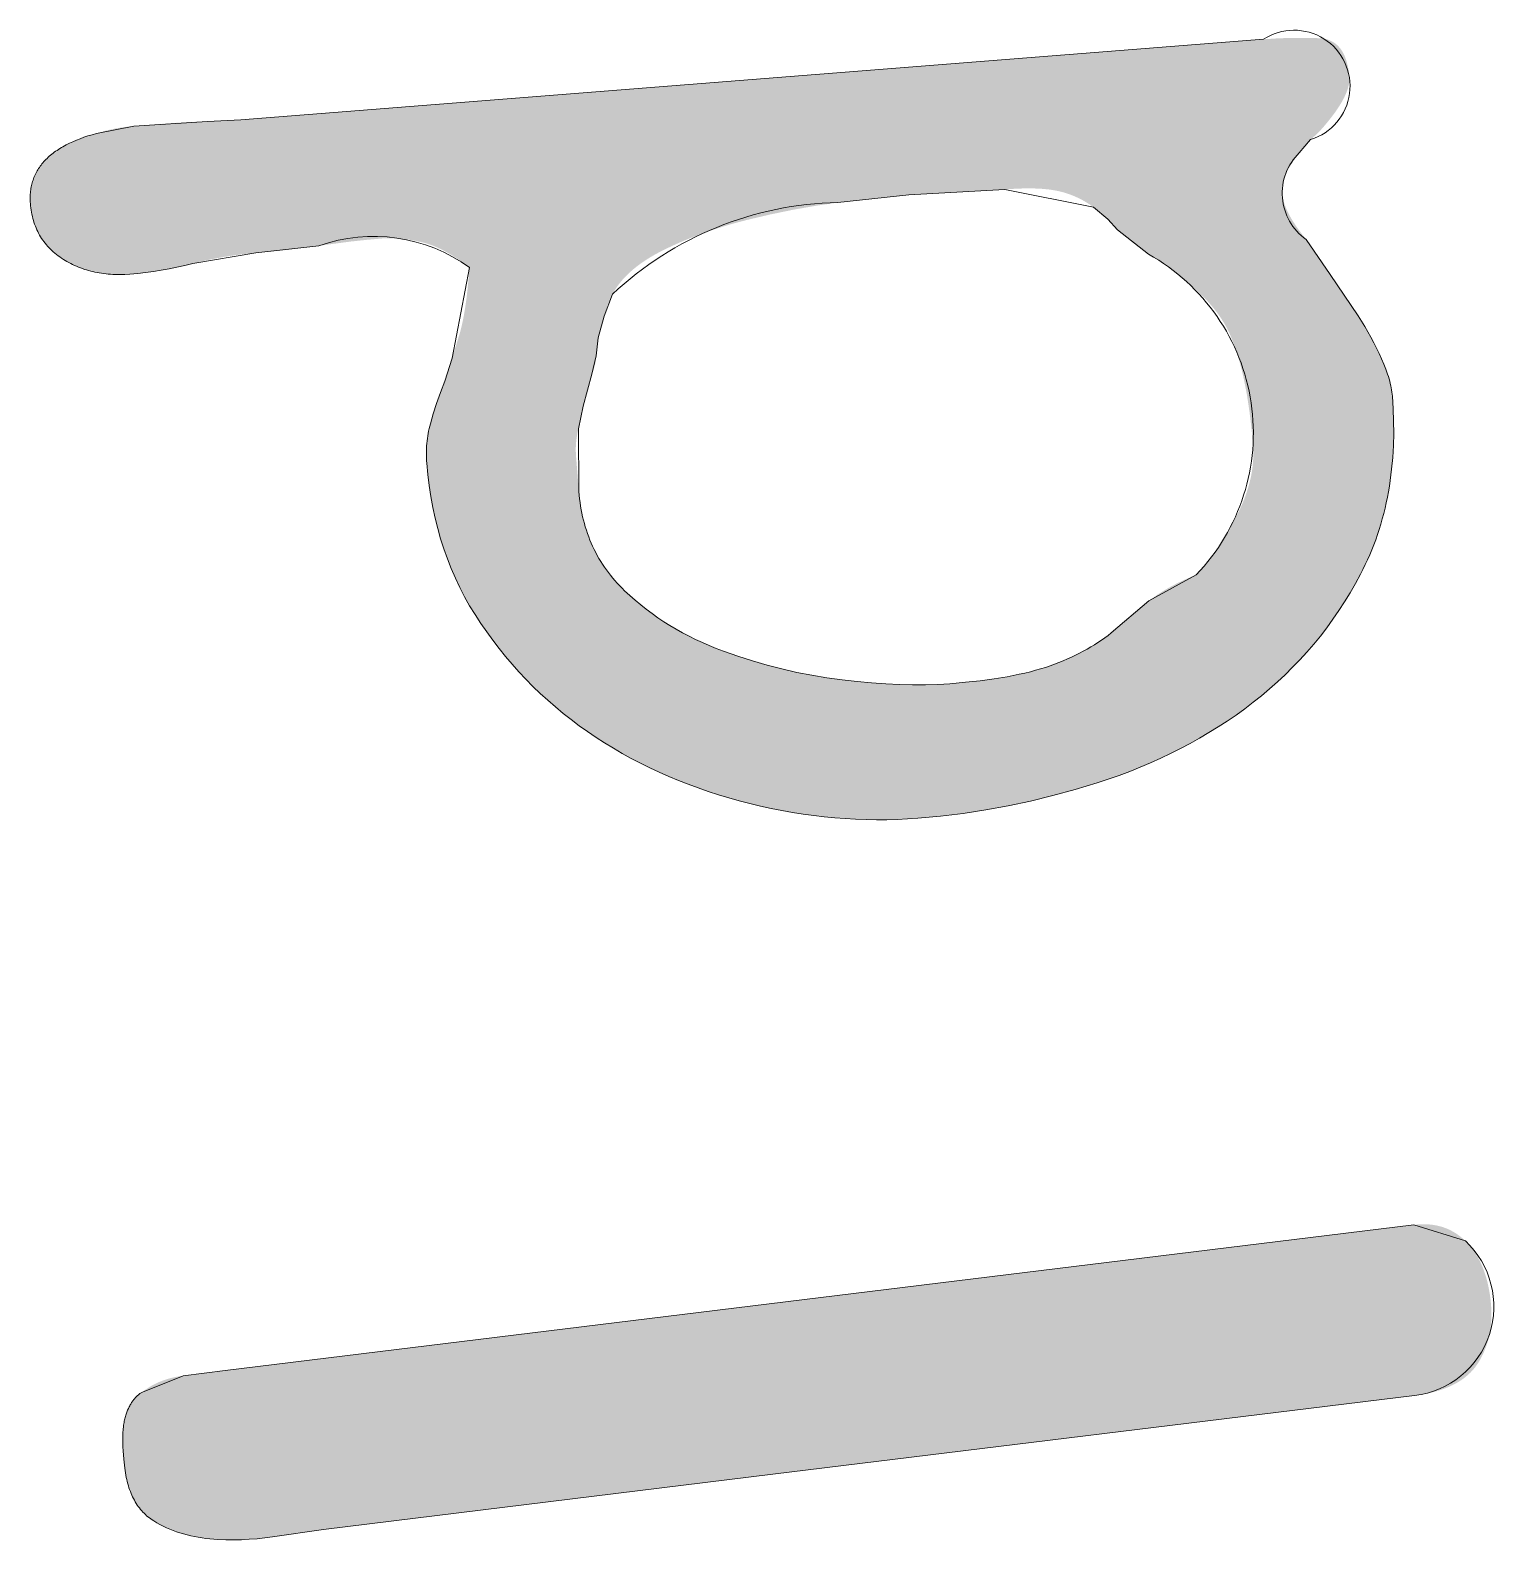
# Model space of a CAD drawing. Header units: millimetres. Extents: x 0 to 771, y -1 to 432.
# Drawn here: x 374.73 to 382.59, y 96.71 to 104.81 of the extents above; entities that cross this region are included whole.
import ezdxf

# ---------------------------------------------------------------- set-up
doc = ezdxf.new("R2010")
doc.units = ezdxf.units.MM
doc.header["$MEASUREMENT"] = 0
doc.layers.add('DEFAULT', color=4, linetype='Continuous', true_color=0x00ffff)

msp = doc.modelspace()

# ---------------------------------------------------------------- hatches: boundary and pattern name
at = {"layer": 'DEFAULT', "true_color": 0x000000, "extrusion": (0, 0, -1)}
h = msp.add_hatch(color=178, dxfattribs=at)
h.paths.add_polyline_path([(-375.6788, 104.3217), (-375.7718, 104.3246), (-375.8584, 104.33), (-375.8586, 104.33), (-381.3496, 104.7626), (-381.4266, 104.7676), (-381.5022, 104.7702), (-381.5765, 104.7704), (-381.6495, 104.7683), (-381.654, 104.768), (-381.6584, 104.7676), (-381.6628, 104.7672), (-381.6671, 104.7667), (-381.6713, 104.766), (-381.6755, 104.7653), (-381.6796, 104.7645), (-381.6837, 104.7635), (-381.6877, 104.7625), (-381.6916, 104.7614), (-381.6955, 104.7602), (-381.6993, 104.7589), (-381.703, 104.7575), (-381.7067, 104.756), (-381.7103, 104.7544), (-381.7138, 104.7527), (-381.7173, 104.7509), (-381.7207, 104.749), (-381.7241, 104.747), (-381.7274, 104.7449), (-381.7306, 104.7428), (-381.7338, 104.7405), (-381.7369, 104.7381), (-381.74, 104.7357), (-381.7429, 104.7331), (-381.7459, 104.7305), (-381.7487, 104.7277), (-381.7515, 104.7249), (-381.7542, 104.7219), (-381.7569, 104.7189), (-381.7595, 104.7158), (-381.7621, 104.7126), (-381.7645, 104.7092), (-381.767, 104.7058), (-381.7693, 104.7023), (-381.7716, 104.6987), (-381.7738, 104.695), (-381.776, 104.6912), (-381.7781, 104.6873), (-381.7802, 104.6833), (-381.7821, 104.6792), (-381.784, 104.675), (-381.7859, 104.6707), (-381.7877, 104.6664), (-381.7894, 104.6619), (-381.7911, 104.6573), (-381.7927, 104.6527), (-381.7942, 104.6479), (-381.7971, 104.6381), (-381.7997, 104.6279), (-381.8021, 104.6173), (-381.8043, 104.6064), (-381.8062, 104.595), (-381.8078, 104.5833), (-381.8092, 104.5712), (-381.8103, 104.5587), (-381.8105, 104.5557), (-381.8106, 104.5527), (-381.8107, 104.5496), (-381.8106, 104.5465), (-381.8105, 104.5433), (-381.8104, 104.5402), (-381.8101, 104.5369), (-381.8098, 104.5337), (-381.8094, 104.5304), (-381.8089, 104.5271), (-381.8084, 104.5237), (-381.8078, 104.5203), (-381.8071, 104.5169), (-381.8063, 104.5135), (-381.8046, 104.5064), (-381.8026, 104.4993), (-381.8002, 104.492), (-381.7976, 104.4845), (-381.7947, 104.4769), (-381.7915, 104.4692), (-381.788, 104.4614), (-381.7842, 104.4534), (-381.7801, 104.4452), (-381.7757, 104.4369), (-381.7711, 104.4285), (-381.7661, 104.4199), (-381.7609, 104.4112), (-381.7495, 104.3934), (-381.7369, 104.375), (-381.7231, 104.3561), (-381.7082, 104.3366), (-381.6921, 104.3165), (-381.6748, 104.2959), (-381.6665, 104.2863), (-381.6579, 104.2769), (-381.6491, 104.2676), (-381.6402, 104.2586), (-381.631, 104.2497), (-381.6217, 104.241), (-381.6121, 104.2324), (-381.6022, 104.224), (-381.5974, 104.2199), (-381.5927, 104.2157), (-381.5882, 104.2115), (-381.5838, 104.2072), (-381.5795, 104.203), (-381.5754, 104.1986), (-381.5714, 104.1943), (-381.5676, 104.1899), (-381.5639, 104.1854), (-381.5603, 104.181), (-381.5569, 104.1764), (-381.5536, 104.1719), (-381.5504, 104.1673), (-381.5474, 104.1627), (-381.5446, 104.158), (-381.5418, 104.1534), (-381.539, 104.15), (-381.5361, 104.1463), (-381.5299, 104.1381), (-381.5233, 104.1287), (-381.5162, 104.1182), (-381.5005, 104.0937), (-381.4829, 104.0644), (-381.4784, 104.0565), (-381.4763, 104.0526), (-381.4742, 104.0486), (-381.4723, 104.0446), (-381.4704, 104.0406), (-381.4686, 104.0365), (-381.4669, 104.0325), (-381.4653, 104.0284), (-381.4638, 104.0243), (-381.4623, 104.0202), (-381.461, 104.0161), (-381.4597, 104.0119), (-381.4585, 104.0078), (-381.4574, 104.0036), (-381.4564, 103.9994), (-381.4554, 103.9952), (-381.4546, 103.9909), (-381.4538, 103.9867), (-381.4531, 103.9824), (-381.4525, 103.9782), (-381.452, 103.9739), (-381.4516, 103.9695), (-381.4512, 103.9652), (-381.451, 103.9609), (-381.4508, 103.9565), (-381.4507, 103.9521), (-381.4507, 103.9477), (-381.4507, 103.9433), (-381.4509, 103.9389), (-381.4511, 103.9344), (-381.4514, 103.9299), (-381.452, 103.9239), (-381.4528, 103.9178), (-381.4538, 103.9116), (-381.455, 103.9052), (-381.4565, 103.8988), (-381.4581, 103.8923), (-381.46, 103.8856), (-381.4621, 103.8789), (-381.4645, 103.8721), (-381.467, 103.8652), (-381.4698, 103.8582), (-381.4728, 103.851), (-381.476, 103.8438), (-381.4794, 103.8365), (-381.483, 103.8291), (-381.4869, 103.8216), (-381.4953, 103.8062), (-381.5045, 103.7905), (-381.5147, 103.7744), (-381.5257, 103.7579), (-381.5376, 103.7409), (-381.5504, 103.7236), (-381.5641, 103.7059), (-381.5786, 103.6878), (-381.7075, 103.4997), (-381.8571, 103.2773), (-381.8755, 103.2487), (-381.8932, 103.22), (-381.9101, 103.1913), (-381.9263, 103.1625), (-381.9418, 103.1337), (-381.9564, 103.1049), (-381.9703, 103.076), (-381.9835, 103.0471), (-381.9956, 103.0185), (-382.0063, 102.991), (-382.0156, 102.9645), (-382.0197, 102.9516), (-382.0235, 102.939), (-382.027, 102.9266), (-382.0301, 102.9145), (-382.0328, 102.9026), (-382.0352, 102.891), (-382.0372, 102.8797), (-382.0389, 102.8686), (-382.0403, 102.8578), (-382.0413, 102.8473), (-382.0456, 102.7792), (-382.048, 102.7122), (-382.0484, 102.6463), (-382.0468, 102.5815), (-382.0431, 102.5179), (-382.0375, 102.4553), (-382.0298, 102.3939), (-382.0252, 102.3636), (-382.0202, 102.3335), (-382.0146, 102.3038), (-382.0085, 102.2743), (-382.0019, 102.2451), (-381.9948, 102.2162), (-381.9872, 102.1875), (-381.9791, 102.1592), (-381.9704, 102.1311), (-381.9613, 102.1033), (-381.9517, 102.0758), (-381.9416, 102.0485), (-381.931, 102.0215), (-381.9198, 101.9948), (-381.9082, 101.9684), (-381.896, 101.9423), (-381.8834, 101.9164), (-381.8702, 101.8908), (-381.8429, 101.8404), (-381.8145, 101.791), (-381.7848, 101.7426), (-381.754, 101.6952), (-381.7221, 101.6487), (-381.689, 101.6033), (-381.6547, 101.5588), (-381.6192, 101.5153), (-381.5826, 101.4728), (-381.5449, 101.4313), (-381.506, 101.3908), (-381.4659, 101.3512), (-381.4247, 101.3127), (-381.3823, 101.2751), (-381.3388, 101.2385), (-381.2941, 101.2029), (-381.2484, 101.1683), (-381.2018, 101.1347), (-381.1543, 101.1021), (-381.1059, 101.0706), (-381.0567, 101.04), (-381.0066, 101.0105), (-380.9556, 100.9819), (-380.9037, 100.9544), (-380.8509, 100.9279), (-380.7973, 100.9024), (-380.7428, 100.8779), (-380.6874, 100.8544), (-380.6312, 100.832), (-380.5741, 100.8105), (-380.5161, 100.7901), (-380.4572, 100.7707), (-380.3383, 100.7345), (-380.219, 100.7019), (-380.0992, 100.6728), (-379.979, 100.6473), (-379.8583, 100.6253), (-379.7371, 100.6068), (-379.6154, 100.5918), (-379.4932, 100.5804), (-379.438, 100.5766), (-379.3826, 100.574), (-379.327, 100.5726), (-379.2713, 100.5723), (-379.2155, 100.5732), (-379.1595, 100.5752), (-379.1034, 100.5784), (-379.0471, 100.5828), (-378.9907, 100.5883), (-378.9342, 100.595), (-378.8775, 100.6029), (-378.8207, 100.6119), (-378.7637, 100.6221), (-378.7066, 100.6334), (-378.6494, 100.6459), (-378.5921, 100.6596), (-378.535, 100.6743), (-378.4787, 100.6901), (-378.423, 100.7068), (-378.3681, 100.7245), (-378.314, 100.7433), (-378.2605, 100.763), (-378.2078, 100.7837), (-378.1557, 100.8054), (-378.1044, 100.8281), (-378.0538, 100.8518), (-378.004, 100.8765), (-377.9548, 100.9021), (-377.9064, 100.9288), (-377.8587, 100.9565), (-377.8117, 100.9851), (-377.7655, 101.0148), (-377.72, 101.0455), (-377.6754, 101.0772), (-377.6318, 101.1099), (-377.589, 101.1436), (-377.5472, 101.1783), (-377.5063, 101.214), (-377.4662, 101.2508), (-377.4271, 101.2885), (-377.3889, 101.3273), (-377.3515, 101.367), (-377.3151, 101.4078), (-377.2796, 101.4496), (-377.245, 101.4923), (-377.2113, 101.5361), (-377.1785, 101.5809), (-377.1467, 101.6268), (-377.1161, 101.6735), (-377.0871, 101.7212), (-377.0599, 101.7698), (-377.0342, 101.8193), (-377.0103, 101.8698), (-376.988, 101.9212), (-376.9674, 101.9736), (-376.9484, 102.0269), (-376.9311, 102.0811), (-376.9155, 102.1362), (-376.9015, 102.1923), (-376.8892, 102.2493), (-376.8785, 102.3073), (-376.8695, 102.3662), (-376.8622, 102.426), (-376.8565, 102.4867), (-376.8556, 102.5002), (-376.855, 102.5135), (-376.8546, 102.5269), (-376.8546, 102.5402), (-376.8548, 102.5535), (-376.8553, 102.5668), (-376.8561, 102.5801), (-376.8572, 102.5933), (-376.8586, 102.6065), (-376.8602, 102.6197), (-376.8621, 102.6329), (-376.8643, 102.646), (-376.8668, 102.6592), (-376.8696, 102.6723), (-376.8727, 102.6854), (-376.876, 102.6984), (-376.8833, 102.7248), (-376.8913, 102.7518), (-376.9094, 102.8076), (-376.9303, 102.866), (-376.954, 102.9267), (-376.9924, 103.05), (-377.0307, 103.173), (-377.0354, 103.1889), (-377.04, 103.2057), (-377.0443, 103.2234), (-377.0485, 103.242), (-377.0565, 103.282), (-377.0637, 103.3258), (-377.0703, 103.3732), (-377.0762, 103.4243), (-377.0814, 103.4792), (-377.086, 103.5377), (-377.0685, 103.551), (-377.0512, 103.5637), (-377.0341, 103.5757), (-377.0172, 103.5871), (-377.0005, 103.5978), (-376.9839, 103.6079), (-376.9676, 103.6174), (-376.9515, 103.6262), (-376.9355, 103.6344), (-376.9197, 103.642), (-376.9041, 103.6489), (-376.8887, 103.6551), (-376.8735, 103.6607), (-376.866, 103.6633), (-376.8585, 103.6657), (-376.851, 103.6679), (-376.8436, 103.67), (-376.8363, 103.6719), (-376.829, 103.6737), (-376.8003, 103.6799), (-376.7723, 103.685), (-376.7585, 103.6872), (-376.7449, 103.689), (-376.7314, 103.6906), (-376.7181, 103.692), (-376.7049, 103.6931), (-376.6919, 103.6939), (-376.6791, 103.6944), (-376.6664, 103.6947), (-376.6539, 103.6947), (-376.6415, 103.6945), (-376.6293, 103.6939), (-376.6173, 103.6931), (-376.5334, 103.6858), (-376.449, 103.6768), (-376.2781, 103.6542), (-376.1073, 103.6317), (-376.0227, 103.6228), (-375.9388, 103.6154), (-375.897, 103.6117), (-375.855, 103.6069), (-375.813, 103.6013), (-375.7708, 103.5947), (-375.7285, 103.5871), (-375.6861, 103.5786), (-375.6436, 103.5692), (-375.6009, 103.5589), (-375.5583, 103.5485), (-375.5158, 103.539), (-375.4734, 103.5305), (-375.4311, 103.5229), (-375.3889, 103.5163), (-375.3468, 103.5106), (-375.3049, 103.5059), (-375.263, 103.5022), (-375.2364, 103.5005), (-375.2232, 103.5), (-375.2102, 103.4998), (-375.1974, 103.4998), (-375.1846, 103.5), (-375.172, 103.5005), (-375.1595, 103.5012), (-375.1471, 103.5021), (-375.1348, 103.5032), (-375.1227, 103.5046), (-375.1107, 103.5062), (-375.0988, 103.5081), (-375.087, 103.5101), (-375.0753, 103.5125), (-375.0638, 103.515), (-375.0524, 103.5178), (-375.0411, 103.5208), (-375.03, 103.524), (-375.0189, 103.5275), (-375.008, 103.5312), (-374.9972, 103.5352), (-374.9866, 103.5393), (-374.976, 103.5437), (-374.9656, 103.5484), (-374.9553, 103.5533), (-374.9451, 103.5584), (-374.9351, 103.5637), (-374.9251, 103.5693), (-374.9153, 103.5751), (-374.9056, 103.5811), (-374.8961, 103.5874), (-374.8867, 103.5939), (-374.8776, 103.6005), (-374.8687, 103.6073), (-374.8601, 103.6143), (-374.8518, 103.6215), (-374.8438, 103.6288), (-374.836, 103.6363), (-374.8285, 103.644), (-374.8212, 103.6518), (-374.8143, 103.6598), (-374.8076, 103.668), (-374.8011, 103.6764), (-374.7949, 103.685), (-374.789, 103.6937), (-374.7834, 103.7026), (-374.778, 103.7117), (-374.773, 103.7209), (-374.7681, 103.7303), (-374.7636, 103.7399), (-374.7593, 103.7497), (-374.7552, 103.7596), (-374.7515, 103.7698), (-374.748, 103.78), (-374.7448, 103.7905), (-374.7418, 103.8011), (-374.7392, 103.812), (-374.7367, 103.8229), (-374.7346, 103.8341), (-374.7327, 103.8454), (-374.7311, 103.857), (-374.7298, 103.8686), (-374.7287, 103.8805), (-374.7281, 103.889), (-374.7278, 103.8975), (-374.7276, 103.9058), (-374.7276, 103.9141), (-374.7278, 103.9223), (-374.7282, 103.9304), (-374.7288, 103.9385), (-374.7295, 103.9464), (-374.7305, 103.9543), (-374.7317, 103.962), (-374.733, 103.9697), (-374.7346, 103.9773), (-374.7364, 103.9849), (-374.7383, 103.9923), (-374.7404, 103.9997), (-374.7428, 104.0069), (-374.7453, 104.0141), (-374.748, 104.0212), (-374.751, 104.0282), (-374.7541, 104.0352), (-374.7574, 104.042), (-374.7609, 104.0488), (-374.7646, 104.0555), (-374.7685, 104.0621), (-374.7726, 104.0686), (-374.7768, 104.075), (-374.7813, 104.0814), (-374.786, 104.0876), (-374.7908, 104.0938), (-374.7959, 104.0999), (-374.8011, 104.1059), (-374.8066, 104.1118), (-374.8122, 104.1177), (-374.8181, 104.1234), (-374.8241, 104.1291), (-374.8303, 104.1347), (-374.8367, 104.1402), (-374.8433, 104.1456), (-374.8501, 104.1509), (-374.8571, 104.1562), (-374.8643, 104.1613), (-374.8717, 104.1664), (-374.8793, 104.1714), (-374.8871, 104.1763), (-374.895, 104.1812), (-374.9032, 104.1859), (-374.9201, 104.1951), (-374.9378, 104.204), (-374.9563, 104.2126), (-374.9755, 104.2208), (-374.9956, 104.2287), (-375.0164, 104.2363), (-375.0379, 104.2435), (-375.0603, 104.2503), (-375.0834, 104.2569), (-375.1071, 104.2643), (-375.1312, 104.271), (-375.1556, 104.2771), (-375.1805, 104.2824), (-375.2059, 104.287), (-375.2316, 104.2909), (-375.2578, 104.2941), (-375.2844, 104.2966), (-375.4754, 104.3117), (-375.58, 104.3184)], flags=0)
h.paths.add_polyline_path([(-379.0644, 103.8859), (-379.2787, 103.9118), (-379.4455, 103.928), (-379.4455, 103.928), (-379.9598, 103.9565), (-380.0034, 103.9595), (-380.0446, 103.9614), (-380.0835, 103.9621), (-380.1201, 103.9617), (-380.1375, 103.961), (-380.1543, 103.9601), (-380.1705, 103.9589), (-380.1861, 103.9574), (-380.2011, 103.9557), (-380.2155, 103.9536), (-380.2294, 103.9513), (-380.2426, 103.9487), (-380.2556, 103.9458), (-380.2684, 103.9426), (-380.2811, 103.939), (-380.2937, 103.9351), (-380.3062, 103.9309), (-380.3186, 103.9263), (-380.3308, 103.9214), (-380.3429, 103.9161), (-380.355, 103.9105), (-380.3668, 103.9046), (-380.3786, 103.8984), (-380.3903, 103.8918), (-380.4018, 103.8848), (-380.4133, 103.8776), (-380.4246, 103.8699), (-380.4358, 103.862), (-380.4358, 103.862), (-380.513, 103.796), (-380.513, 103.796), (-380.5654, 103.7399), (-380.63, 103.6851), (-380.6507, 103.6679), (-380.6747, 103.6495), (-380.7018, 103.6298), (-380.732, 103.6089), (-380.7737, 103.5822), (-380.8134, 103.5555), (-380.8513, 103.5288), (-380.8872, 103.5021), (-380.9211, 103.4754), (-380.9532, 103.4487), (-380.9833, 103.4219), (-381.0116, 103.3952), (-381.0249, 103.3818), (-381.0379, 103.3684), (-381.0503, 103.3551), (-381.0622, 103.3417), (-381.0737, 103.3283), (-381.0847, 103.3149), (-381.0952, 103.3015), (-381.1052, 103.2881), (-381.1148, 103.2747), (-381.1238, 103.2613), (-381.1324, 103.2479), (-381.1405, 103.2345), (-381.1481, 103.2211), (-381.1553, 103.2077), (-381.1619, 103.1942), (-381.1681, 103.1808), (-381.1797, 103.1533), (-381.1909, 103.1245), (-381.2015, 103.0944), (-381.2116, 103.063), (-381.2211, 103.0302), (-381.2302, 102.9962), (-381.2388, 102.9609), (-381.2469, 102.9242), (-381.2544, 102.8863), (-381.2615, 102.8471), (-381.274, 102.7647), (-381.2846, 102.677), (-381.2931, 102.5842), (-381.2939, 102.573), (-381.2944, 102.5617), (-381.2948, 102.5505), (-381.2949, 102.5392), (-381.2948, 102.5279), (-381.2945, 102.5165), (-381.2939, 102.5051), (-381.2932, 102.4937), (-381.2922, 102.4823), (-381.291, 102.4708), (-381.2896, 102.4593), (-381.2879, 102.4478), (-381.2861, 102.4362), (-381.284, 102.4246), (-381.2817, 102.413), (-381.2791, 102.4013), (-381.2734, 102.378), (-381.2668, 102.3545), (-381.2593, 102.3309), (-381.251, 102.3072), (-381.2417, 102.2833), (-381.2315, 102.2594), (-381.2205, 102.2354), (-381.2086, 102.2112), (-381.1835, 102.1636), (-381.1578, 102.1181), (-381.1313, 102.0746), (-381.104, 102.0331), (-381.0902, 102.0132), (-381.0761, 101.9937), (-381.0618, 101.9747), (-381.0474, 101.9563), (-381.0328, 101.9383), (-381.018, 101.9209), (-381.003, 101.9039), (-380.9878, 101.8874), (-380.9508, 101.8721), (-380.9153, 101.8562), (-380.8813, 101.8396), (-380.8488, 101.8224), (-380.8332, 101.8136), (-380.8179, 101.8046), (-380.803, 101.7954), (-380.7885, 101.7861), (-380.7744, 101.7767), (-380.7607, 101.767), (-380.7474, 101.7573), (-380.7069, 101.7267), (-380.6936, 101.7162), (-380.6808, 101.7055), (-380.6683, 101.6947), (-380.6562, 101.6837), (-380.6445, 101.6726), (-380.6331, 101.6613), (-380.6219, 101.65), (-380.6102, 101.6389), (-380.5982, 101.6279), (-380.5857, 101.6171), (-380.5729, 101.6064), (-380.5596, 101.5959), (-380.5459, 101.5856), (-380.5318, 101.5753), (-380.5146, 101.5621), (-380.497, 101.5492), (-380.4789, 101.5365), (-380.4604, 101.5242), (-380.4415, 101.5121), (-380.4221, 101.5004), (-380.4022, 101.4889), (-380.3819, 101.4778), (-380.3612, 101.4669), (-380.34, 101.4564), (-380.3183, 101.4461), (-380.2962, 101.4361), (-380.2737, 101.4264), (-380.2507, 101.4171), (-380.2034, 101.3992), (-380.1787, 101.3907), (-380.1528, 101.3826), (-380.1258, 101.3748), (-380.0975, 101.3672), (-380.068, 101.3601), (-380.0373, 101.3532), (-379.9724, 101.3405), (-379.9026, 101.329), (-379.8281, 101.3189), (-379.7487, 101.3102), (-379.6645, 101.3027), (-379.6006, 101.2987), (-379.5343, 101.2966), (-379.4657, 101.2963), (-379.3946, 101.2979), (-379.3211, 101.3014), (-379.2453, 101.3067), (-379.167, 101.314), (-379.0864, 101.3232), (-379.0048, 101.3344), (-378.9238, 101.3479), (-378.8434, 101.3637), (-378.7635, 101.3818), (-378.6842, 101.4022), (-378.6054, 101.4249), (-378.5272, 101.4499), (-378.4495, 101.4772), (-378.4112, 101.4918), (-378.3736, 101.5071), (-378.3367, 101.5232), (-378.3005, 101.5401), (-378.2649, 101.5577), (-378.2301, 101.5761), (-378.1959, 101.5952), (-378.1625, 101.6151), (-378.1297, 101.6358), (-378.0976, 101.6572), (-378.0662, 101.6794), (-378.0355, 101.7023), (-378.0054, 101.726), (-377.9761, 101.7505), (-377.9474, 101.7757), (-377.9194, 101.8017), (-377.9058, 101.815), (-377.8926, 101.8285), (-377.8798, 101.8422), (-377.8673, 101.8561), (-377.8552, 101.8703), (-377.8435, 101.8847), (-377.8322, 101.8993), (-377.8213, 101.9141), (-377.8107, 101.9291), (-377.8005, 101.9444), (-377.7907, 101.9598), (-377.7813, 101.9755), (-377.7723, 101.9914), (-377.7637, 102.0076), (-377.7554, 102.0239), (-377.7475, 102.0405), (-377.74, 102.0572), (-377.7329, 102.0742), (-377.7262, 102.0914), (-377.7198, 102.1089), (-377.7138, 102.1265), (-377.7082, 102.1444), (-377.703, 102.1625), (-377.6982, 102.1808), (-377.6938, 102.1993), (-377.6897, 102.218), (-377.686, 102.237), (-377.6827, 102.2561), (-377.6798, 102.2755), (-377.6773, 102.2951), (-377.6751, 102.3149), (-377.6734, 102.335), (-377.6583, 102.526), (-377.6577, 102.5349), (-377.6573, 102.5439), (-377.657, 102.5529), (-377.657, 102.5619), (-377.6571, 102.5709), (-377.6575, 102.5799), (-377.658, 102.5889), (-377.6587, 102.598), (-377.6595, 102.607), (-377.6606, 102.6161), (-377.6619, 102.6252), (-377.6633, 102.6343), (-377.6649, 102.6434), (-377.6667, 102.6526), (-377.6687, 102.6617), (-377.6709, 102.6709), (-377.6729, 102.6861), (-377.6753, 102.7013), (-377.6781, 102.7165), (-377.6812, 102.7318), (-377.6846, 102.7471), (-377.6885, 102.7624), (-377.6927, 102.7778), (-377.6972, 102.7932), (-377.7074, 102.827), (-377.7185, 102.8669), (-377.7438, 102.965), (-377.7462, 102.9712), (-377.7485, 102.9774), (-377.7507, 102.9836), (-377.7527, 102.9897), (-377.7546, 102.9959), (-377.7564, 103.002), (-377.758, 103.0082), (-377.7595, 103.0143), (-377.7608, 103.0204), (-377.762, 103.0265), (-377.763, 103.0326), (-377.764, 103.0387), (-377.7647, 103.0448), (-377.7654, 103.0508), (-377.7658, 103.0569), (-377.7662, 103.0629), (-377.7676, 103.0869), (-377.7698, 103.1111), (-377.7728, 103.1354), (-377.7764, 103.1599), (-377.7943, 103.2198), (-377.8093, 103.2766), (-377.813, 103.2905), (-377.8172, 103.3046), (-377.822, 103.3189), (-377.8273, 103.3335), (-377.8332, 103.3483), (-377.8397, 103.3633), (-377.8466, 103.3786), (-377.8541, 103.3942), (-377.8588, 103.4028), (-377.8638, 103.4113), (-377.869, 103.4197), (-377.8744, 103.4281), (-377.8801, 103.4364), (-377.8861, 103.4446), (-377.8923, 103.4527), (-377.8988, 103.4607), (-377.9055, 103.4687), (-377.9125, 103.4766), (-377.9197, 103.4845), (-377.9272, 103.4922), (-377.9349, 103.4999), (-377.9429, 103.5075), (-377.9512, 103.5151), (-377.9597, 103.5225), (-377.9684, 103.5299), (-377.9774, 103.5372), (-377.9866, 103.5445), (-377.9961, 103.5516), (-378.0159, 103.5658), (-378.0366, 103.5796), (-378.0584, 103.5931), (-378.0811, 103.6064), (-378.1049, 103.6193), (-378.1297, 103.632), (-378.181, 103.6564), (-378.2337, 103.6796), (-378.2878, 103.7016), (-378.3433, 103.7224), (-378.4002, 103.742), (-378.4585, 103.7604), (-378.5183, 103.7776), (-378.5794, 103.7935), (-378.7025, 103.8224), (-378.8244, 103.8475), (-378.945, 103.8686)], flags=0)
msp.add_hatch(color=178, dxfattribs=at).paths.add_polyline_path([(-382.4332, 98.3108), (-382.44, 98.304), (-382.4466, 98.2971), (-382.4531, 98.2899), (-382.4593, 98.2826), (-382.4654, 98.275), (-382.4714, 98.2673), (-382.4771, 98.2594), (-382.4828, 98.2513), (-382.4882, 98.243), (-382.4935, 98.2346), (-382.4986, 98.2259), (-382.5035, 98.2171), (-382.5083, 98.2081), (-382.5129, 98.1989), (-382.5174, 98.1895), (-382.5217, 98.1799), (-382.5258, 98.1701), (-382.5298, 98.1602), (-382.5335, 98.1501), (-382.5372, 98.1398), (-382.5406, 98.1293), (-382.5439, 98.1186), (-382.547, 98.1077), (-382.55, 98.0967), (-382.5528, 98.0854), (-382.5554, 98.074), (-382.5602, 98.0506), (-382.5643, 98.0265), (-382.5677, 98.0017), (-382.5704, 97.9766), (-382.5714, 97.9642), (-382.5721, 97.952), (-382.5727, 97.9398), (-382.573, 97.9278), (-382.573, 97.9159), (-382.5729, 97.9041), (-382.5725, 97.8925), (-382.5719, 97.8809), (-382.5711, 97.8695), (-382.57, 97.8581), (-382.5687, 97.8469), (-382.5672, 97.8358), (-382.5655, 97.8249), (-382.5635, 97.814), (-382.5614, 97.8032), (-382.559, 97.7926), (-382.5563, 97.7821), (-382.5534, 97.7717), (-382.5504, 97.7614), (-382.547, 97.7512), (-382.5435, 97.7411), (-382.5397, 97.7312), (-382.5357, 97.7214), (-382.5315, 97.7116), (-382.5271, 97.702), (-382.5224, 97.6925), (-382.5175, 97.6832), (-382.5124, 97.6739), (-382.507, 97.6648), (-382.5015, 97.6557), (-382.4956, 97.6468), (-382.4926, 97.6425), (-382.4895, 97.6382), (-382.4863, 97.6339), (-382.483, 97.6297), (-382.4797, 97.6256), (-382.4762, 97.6215), (-382.4727, 97.6175), (-382.4691, 97.6135), (-382.4655, 97.6096), (-382.4618, 97.6057), (-382.4541, 97.5982), (-382.446, 97.5908), (-382.4377, 97.5837), (-382.4291, 97.5768), (-382.4202, 97.5701), (-382.4109, 97.5637), (-382.4013, 97.5575), (-382.3915, 97.5514), (-382.3813, 97.5457), (-382.3708, 97.5401), (-382.36, 97.5348), (-382.3489, 97.5296), (-382.3375, 97.5247), (-382.3258, 97.5201), (-382.3137, 97.5156), (-382.3014, 97.5114), (-382.2887, 97.5074), (-382.2758, 97.5036), (-382.2625, 97.5), (-382.2489, 97.4967), (-382.235, 97.4936), (-382.2208, 97.4907), (-382.2063, 97.488), (-382.1915, 97.4855), (-382.1609, 97.4813), (-382.1607, 97.4813), (-378.7141, 97.0586), (-378.714, 97.0586), (-376.3015, 96.7626), (-376.1798, 96.7463), (-376.0287, 96.7231), (-375.9872, 96.7172), (-375.9456, 96.7126), (-375.9038, 96.7093), (-375.8618, 96.7072), (-375.8197, 96.7065), (-375.7774, 96.7071), (-375.7349, 96.709), (-375.6922, 96.7122), (-375.6711, 96.7143), (-375.6502, 96.7169), (-375.6297, 96.7201), (-375.6094, 96.7238), (-375.5895, 96.728), (-375.5699, 96.7327), (-375.5506, 96.7379), (-375.5316, 96.7436), (-375.513, 96.7498), (-375.4946, 96.7566), (-375.4766, 96.7639), (-375.4589, 96.7717), (-375.4415, 96.7799), (-375.4244, 96.7888), (-375.4076, 96.7981), (-375.3911, 96.8079), (-375.3831, 96.8131), (-375.3752, 96.8184), (-375.3676, 96.8241), (-375.3601, 96.8299), (-375.3529, 96.836), (-375.3459, 96.8423), (-375.3391, 96.8489), (-375.3325, 96.8557), (-375.3261, 96.8627), (-375.3199, 96.87), (-375.3139, 96.8775), (-375.3081, 96.8853), (-375.3025, 96.8933), (-375.2971, 96.9015), (-375.292, 96.91), (-375.287, 96.9187), (-375.2822, 96.9277), (-375.2777, 96.9368), (-375.2734, 96.9463), (-375.2692, 96.9559), (-375.2653, 96.9658), (-375.2616, 96.976), (-375.258, 96.9863), (-375.2547, 96.997), (-375.2516, 97.0078), (-375.2487, 97.0189), (-375.246, 97.0303), (-375.2436, 97.0418), (-375.2413, 97.0536), (-375.2392, 97.0657), (-375.2373, 97.078), (-375.2357, 97.0905), (-375.2304, 97.1392), (-375.2269, 97.1843), (-375.2258, 97.2056), (-375.2252, 97.2259), (-375.2249, 97.2454), (-375.2251, 97.264), (-375.2258, 97.2817), (-375.2268, 97.2985), (-375.2284, 97.3144), (-375.2293, 97.3221), (-375.2303, 97.3295), (-375.2315, 97.3367), (-375.2327, 97.3436), (-375.2341, 97.3504), (-375.2355, 97.3569), (-375.2371, 97.3632), (-375.2388, 97.3692), (-375.2406, 97.3751), (-375.2425, 97.3807), (-375.2465, 97.3915), (-375.2508, 97.4019), (-375.2552, 97.4118), (-375.2574, 97.4166), (-375.2598, 97.4213), (-375.2622, 97.4259), (-375.2646, 97.4303), (-375.2671, 97.4347), (-375.2696, 97.4389), (-375.2721, 97.443), (-375.2748, 97.447), (-375.2774, 97.4509), (-375.2801, 97.4547), (-375.2829, 97.4584), (-375.2857, 97.4619), (-375.2886, 97.4654), (-375.2915, 97.4687), (-375.2945, 97.4719), (-375.2975, 97.4751), (-375.3005, 97.4781), (-375.3036, 97.481), (-375.3068, 97.4837), (-375.31, 97.4864), (-375.3132, 97.4889), (-375.3165, 97.4914), (-375.3199, 97.4937), (-375.3233, 97.4959), (-375.3267, 97.4981), (-375.3302, 97.5), (-375.3358, 97.5044), (-375.3414, 97.5087), (-375.3471, 97.5129), (-375.3529, 97.517), (-375.3588, 97.521), (-375.3647, 97.5248), (-375.3708, 97.5286), (-375.3769, 97.5322), (-375.3831, 97.5357), (-375.3894, 97.5392), (-375.3958, 97.5425), (-375.4022, 97.5457), (-375.4088, 97.5488), (-375.4154, 97.5518), (-375.4221, 97.5547), (-375.4289, 97.5575), (-375.4358, 97.5601), (-375.4427, 97.5627), (-375.4569, 97.5675), (-375.4713, 97.5719), (-375.4862, 97.5758), (-375.5013, 97.5793), (-375.5168, 97.5824), (-375.5326, 97.585), (-375.5487, 97.5873), (-375.7746, 97.615), (-375.7749, 97.6151), (-382.1572, 98.3975), (-382.1676, 98.3987), (-382.1778, 98.3996), (-382.188, 98.4003), (-382.198, 98.4007), (-382.2079, 98.4008), (-382.2177, 98.4007), (-382.2274, 98.4004), (-382.2369, 98.3998), (-382.2464, 98.3989), (-382.2557, 98.3979), (-382.265, 98.3965), (-382.2741, 98.3949), (-382.2831, 98.3931), (-382.292, 98.391), (-382.3008, 98.3887), (-382.3095, 98.3861), (-382.318, 98.3832), (-382.3265, 98.3801), (-382.3348, 98.3768), (-382.3431, 98.3732), (-382.3512, 98.3694), (-382.3592, 98.3653), (-382.3671, 98.361), (-382.3749, 98.3564), (-382.3826, 98.3516), (-382.3901, 98.3465), (-382.3976, 98.3412), (-382.405, 98.3356), (-382.4122, 98.3298), (-382.4193, 98.3237), (-382.4263, 98.3174)], flags=0)

# ---------------------------------------------------------------- linework, layer by layer
at = {"layer": 'DEFAULT', "color": 178, "lineweight": 0, "true_color": 0x000000}
for points in [[(375.6788, 104.3217), (375.8584, 104.33), (381.3496, 104.7626, -1.150114), (381.6022, 104.224), (381.5418, 104.1534, 0.471093), (381.5786, 103.6878), (381.7075, 103.4997), (381.8571, 103.2773), (381.8755, 103.2487), (381.8932, 103.22), (381.9101, 103.1913), (381.9263, 103.1625), (381.9418, 103.1337), (381.9564, 103.1049), (381.9703, 103.076), (381.9835, 103.0471), (381.9956, 103.0185), (382.0063, 102.991), (382.0156, 102.9645), (382.0197, 102.9516), (382.0235, 102.939), (382.027, 102.9266), (382.0301, 102.9145), (382.0328, 102.9026), (382.0352, 102.891), (382.0372, 102.8797), (382.0389, 102.8686), (382.0403, 102.8578), (382.0413, 102.8473), (382.0456, 102.7792), (382.048, 102.7122), (382.0484, 102.6463), (382.0468, 102.5815), (382.0431, 102.5179), (382.0375, 102.4553), (382.0298, 102.3939), (382.0252, 102.3636), (382.0202, 102.3335), (382.0146, 102.3038), (382.0085, 102.2743), (382.0019, 102.2451), (381.9948, 102.2162), (381.9872, 102.1875), (381.9791, 102.1592), (381.9704, 102.1311), (381.9613, 102.1033), (381.9517, 102.0758), (381.9416, 102.0485), (381.931, 102.0215), (381.9198, 101.9948), (381.9082, 101.9684), (381.896, 101.9423), (381.8834, 101.9164), (381.8702, 101.8908), (381.8429, 101.8404), (381.8145, 101.791), (381.7848, 101.7426), (381.754, 101.6952), (381.7221, 101.6487), (381.689, 101.6033), (381.6547, 101.5588), (381.6192, 101.5153), (381.5826, 101.4728), (381.5449, 101.4313), (381.506, 101.3908), (381.4659, 101.3512), (381.4247, 101.3127), (381.3823, 101.2751), (381.3388, 101.2385), (381.2941, 101.2029), (381.2484, 101.1683), (381.2018, 101.1347), (381.1543, 101.1021), (381.1059, 101.0706), (381.0567, 101.04), (381.0066, 101.0105), (380.9556, 100.9819), (380.9037, 100.9544), (380.8509, 100.9279), (380.7973, 100.9024), (380.7428, 100.8779), (380.6874, 100.8544), (380.6312, 100.832), (380.5741, 100.8105), (380.5161, 100.7901), (380.4572, 100.7707), (380.3383, 100.7345), (380.219, 100.7019), (380.0992, 100.6728), (379.979, 100.6473), (379.8583, 100.6253), (379.7371, 100.6068), (379.6154, 100.5918), (379.4932, 100.5804), (379.438, 100.5766), (379.3826, 100.574), (379.327, 100.5726), (379.2713, 100.5723), (379.2155, 100.5732), (379.1595, 100.5752), (379.1034, 100.5784), (379.0471, 100.5828), (378.9907, 100.5883), (378.9342, 100.595), (378.8775, 100.6029), (378.8207, 100.6119), (378.7637, 100.6221), (378.7066, 100.6334), (378.6494, 100.6459), (378.5921, 100.6596), (378.535, 100.6743), (378.4787, 100.6901), (378.423, 100.7068), (378.3681, 100.7245), (378.314, 100.7433), (378.2605, 100.763), (378.2078, 100.7837), (378.1557, 100.8054), (378.1044, 100.8281), (378.0538, 100.8518), (378.004, 100.8765), (377.9548, 100.9021), (377.9064, 100.9288), (377.8587, 100.9565), (377.8117, 100.9851), (377.7655, 101.0148), (377.72, 101.0455), (377.6754, 101.0772), (377.6318, 101.1099), (377.589, 101.1436), (377.5472, 101.1783), (377.5063, 101.214), (377.4662, 101.2508), (377.4271, 101.2885), (377.3889, 101.3273), (377.3515, 101.367), (377.3151, 101.4078), (377.2796, 101.4496), (377.245, 101.4923), (377.2113, 101.5361), (377.1785, 101.5809), (377.1467, 101.6268), (377.1161, 101.6735), (377.0871, 101.7212), (377.0599, 101.7698), (377.0342, 101.8193), (377.0103, 101.8698), (376.988, 101.9212), (376.9674, 101.9736), (376.9484, 102.0269), (376.9311, 102.0811), (376.9155, 102.1362), (376.9015, 102.1923), (376.8892, 102.2493), (376.8785, 102.3073), (376.8695, 102.3662), (376.8622, 102.426), (376.8565, 102.4867), (376.8556, 102.5002), (376.855, 102.5135), (376.8546, 102.5269), (376.8546, 102.5402), (376.8548, 102.5535), (376.8553, 102.5668), (376.8561, 102.5801), (376.8572, 102.5933), (376.8586, 102.6065), (376.8602, 102.6197), (376.8621, 102.6329), (376.8643, 102.646), (376.8668, 102.6592), (376.8696, 102.6723), (376.8727, 102.6854), (376.876, 102.6984), (376.8833, 102.7248), (376.8913, 102.7518), (376.9094, 102.8076), (376.9303, 102.866), (376.954, 102.9267), (376.9924, 103.05), (377.086, 103.5377, 0.246213), (376.2781, 103.6542), (375.9388, 103.6154), (375.6009, 103.5589), (375.5583, 103.5485), (375.5158, 103.539), (375.4734, 103.5305), (375.4311, 103.5229), (375.3889, 103.5163), (375.3468, 103.5106), (375.3049, 103.5059), (375.263, 103.5022), (375.2364, 103.5005), (375.2232, 103.5), (375.2102, 103.4998), (375.1974, 103.4998), (375.1846, 103.5), (375.172, 103.5005), (375.1595, 103.5012), (375.1471, 103.5021), (375.1348, 103.5032), (375.1227, 103.5046), (375.1107, 103.5062), (375.0988, 103.5081), (375.087, 103.5101), (375.0753, 103.5125), (375.0638, 103.515), (375.0524, 103.5178), (375.0411, 103.5208), (375.03, 103.524), (375.0189, 103.5275), (375.008, 103.5312), (374.9972, 103.5352), (374.9866, 103.5393), (374.976, 103.5437), (374.9656, 103.5484), (374.9553, 103.5533), (374.9451, 103.5584), (374.9351, 103.5637), (374.9251, 103.5693), (374.9153, 103.5751), (374.9056, 103.5811), (374.8961, 103.5874), (374.8867, 103.5939), (374.8776, 103.6005), (374.8687, 103.6073), (374.8601, 103.6143), (374.8518, 103.6215), (374.8438, 103.6288), (374.836, 103.6363), (374.8285, 103.644), (374.8212, 103.6518), (374.8143, 103.6598), (374.8076, 103.668), (374.8011, 103.6764), (374.7949, 103.685), (374.789, 103.6937), (374.7834, 103.7026), (374.778, 103.7117), (374.773, 103.7209), (374.7681, 103.7303), (374.7636, 103.7399), (374.7593, 103.7497), (374.7552, 103.7596), (374.7515, 103.7698), (374.748, 103.78), (374.7448, 103.7905), (374.7418, 103.8011), (374.7392, 103.812), (374.7367, 103.8229), (374.7346, 103.8341), (374.7327, 103.8454), (374.7311, 103.857), (374.7298, 103.8686), (374.7287, 103.8805), (374.7281, 103.889), (374.7278, 103.8975), (374.7276, 103.9058), (374.7276, 103.9141), (374.7278, 103.9223), (374.7282, 103.9304), (374.7288, 103.9385), (374.7295, 103.9464), (374.7305, 103.9543), (374.7317, 103.962), (374.733, 103.9697), (374.7346, 103.9773), (374.7364, 103.9849), (374.7383, 103.9923), (374.7404, 103.9997), (374.7428, 104.0069), (374.7453, 104.0141), (374.748, 104.0212), (374.751, 104.0282), (374.7541, 104.0352), (374.7574, 104.042), (374.7609, 104.0488), (374.7646, 104.0555), (374.7685, 104.0621), (374.7726, 104.0686), (374.7768, 104.075), (374.7813, 104.0814), (374.786, 104.0876), (374.7908, 104.0938), (374.7959, 104.0999), (374.8011, 104.1059), (374.8066, 104.1118), (374.8122, 104.1177), (374.8181, 104.1234), (374.8241, 104.1291), (374.8303, 104.1347), (374.8367, 104.1402), (374.8433, 104.1456), (374.8501, 104.1509), (374.8571, 104.1562), (374.8643, 104.1613), (374.8717, 104.1664), (374.8793, 104.1714), (374.8871, 104.1763), (374.895, 104.1812), (374.9032, 104.1859), (374.9201, 104.1951), (374.9378, 104.204), (374.9563, 104.2126), (374.9755, 104.2208), (374.9956, 104.2287), (375.0164, 104.2363), (375.0379, 104.2435), (375.0603, 104.2503), (375.0834, 104.2569), (375.2844, 104.2966)], [(379.0644, 103.8859, 0.186184), (377.8541, 103.3942), (377.8093, 103.2766), (377.7764, 103.1599), (377.7662, 103.0629), (377.7438, 102.965), (377.6972, 102.7932), (377.6709, 102.6709), (377.6734, 102.335), (377.6751, 102.3149), (377.6773, 102.2951), (377.6798, 102.2755), (377.6827, 102.2561), (377.686, 102.237), (377.6897, 102.218), (377.6938, 102.1993), (377.6982, 102.1808), (377.703, 102.1625), (377.7082, 102.1444), (377.7138, 102.1265), (377.7198, 102.1089), (377.7262, 102.0914), (377.7329, 102.0742), (377.74, 102.0572), (377.7475, 102.0405), (377.7554, 102.0239), (377.7637, 102.0076), (377.7723, 101.9914), (377.7813, 101.9755), (377.7907, 101.9598), (377.8005, 101.9444), (377.8107, 101.9291), (377.8213, 101.9141), (377.8322, 101.8993), (377.8435, 101.8847), (377.8552, 101.8703), (377.8673, 101.8561), (377.8798, 101.8422), (377.8926, 101.8285), (377.9058, 101.815), (377.9194, 101.8017), (377.9474, 101.7757), (377.9761, 101.7505), (378.0054, 101.726), (378.0355, 101.7023), (378.0662, 101.6794), (378.0976, 101.6572), (378.1297, 101.6358), (378.1625, 101.6151), (378.1959, 101.5952), (378.2301, 101.5761), (378.2649, 101.5577), (378.3005, 101.5401), (378.3367, 101.5232), (378.3736, 101.5071), (378.4112, 101.4918), (378.4495, 101.4772), (378.5272, 101.4499), (378.6054, 101.4249), (378.6842, 101.4022), (378.7635, 101.3818), (378.8434, 101.3637), (378.9238, 101.3479), (379.0048, 101.3344), (379.0864, 101.3232), (379.167, 101.314), (379.2453, 101.3067), (379.3211, 101.3014), (379.3946, 101.2979), (379.4657, 101.2963), (379.5343, 101.2966), (379.6006, 101.2987), (379.6645, 101.3027), (379.7487, 101.3102), (379.8281, 101.3189), (379.9026, 101.329), (379.9724, 101.3405), (380.0373, 101.3532), (380.068, 101.3601), (380.0975, 101.3672), (380.1258, 101.3748), (380.1528, 101.3826), (380.1787, 101.3907), (380.2034, 101.3992), (380.2507, 101.4171), (380.2737, 101.4264), (380.2962, 101.4361), (380.3183, 101.4461), (380.34, 101.4564), (380.3612, 101.4669), (380.3819, 101.4778), (380.4022, 101.4889), (380.4221, 101.5004), (380.4415, 101.5121), (380.4604, 101.5242), (380.4789, 101.5365), (380.497, 101.5492), (380.5146, 101.5621), (380.5318, 101.5753), (380.7345, 101.7473), (380.9878, 101.8874, 0.491647), (380.732, 103.6089), (380.5654, 103.7399), (380.513, 103.796), (380.4358, 103.862), (379.9598, 103.9565), (379.4455, 103.928)], [(382.4332, 98.3108, -0.638694), (382.1609, 97.4813), (378.7141, 97.0586), (376.3015, 96.7626), (376.0287, 96.7231), (375.9872, 96.7172), (375.9456, 96.7126), (375.9038, 96.7093), (375.8618, 96.7072), (375.8197, 96.7065), (375.7774, 96.7071), (375.7349, 96.709), (375.6922, 96.7122), (375.6711, 96.7143), (375.6502, 96.7169), (375.6297, 96.7201), (375.6094, 96.7238), (375.5895, 96.728), (375.5699, 96.7327), (375.5506, 96.7379), (375.5316, 96.7436), (375.513, 96.7498), (375.4946, 96.7566), (375.4766, 96.7639), (375.4589, 96.7717), (375.4415, 96.7799), (375.4244, 96.7888), (375.4076, 96.7981), (375.3911, 96.8079), (375.3831, 96.8131), (375.3752, 96.8184), (375.3676, 96.8241), (375.3601, 96.8299), (375.3529, 96.836), (375.3459, 96.8423), (375.3391, 96.8489), (375.3325, 96.8557), (375.3261, 96.8627), (375.3199, 96.87), (375.3139, 96.8775), (375.3081, 96.8853), (375.3025, 96.8933), (375.2971, 96.9015), (375.292, 96.91), (375.287, 96.9187), (375.2822, 96.9277), (375.2777, 96.9368), (375.2734, 96.9463), (375.2692, 96.9559), (375.2653, 96.9658), (375.2616, 96.976), (375.258, 96.9863), (375.2547, 96.997), (375.2516, 97.0078), (375.2487, 97.0189), (375.246, 97.0303), (375.2436, 97.0418), (375.2413, 97.0536), (375.2392, 97.0657), (375.2373, 97.078), (375.2357, 97.0905), (375.2304, 97.1392), (375.2269, 97.1843), (375.2258, 97.2056), (375.2252, 97.2259), (375.2249, 97.2454), (375.2251, 97.264), (375.2258, 97.2817), (375.2268, 97.2985), (375.2284, 97.3144), (375.2293, 97.3221), (375.2303, 97.3295), (375.2315, 97.3367), (375.2327, 97.3436), (375.2341, 97.3504), (375.2355, 97.3569), (375.2371, 97.3632), (375.2388, 97.3692), (375.2406, 97.3751), (375.2425, 97.3807), (375.2465, 97.3915), (375.2508, 97.4019), (375.2552, 97.4118), (375.2574, 97.4166), (375.2598, 97.4213), (375.2622, 97.4259), (375.2646, 97.4303), (375.2671, 97.4347), (375.2696, 97.4389), (375.2721, 97.443), (375.2748, 97.447), (375.2774, 97.4509), (375.2801, 97.4547), (375.2829, 97.4584), (375.2857, 97.4619), (375.2886, 97.4654), (375.2915, 97.4687), (375.2945, 97.4719), (375.2975, 97.4751), (375.3005, 97.4781), (375.3036, 97.481), (375.3068, 97.4837), (375.31, 97.4864), (375.3132, 97.4889), (375.3165, 97.4914), (375.3199, 97.4937), (375.3233, 97.4959), (375.3267, 97.4981), (375.3302, 97.5), (375.5487, 97.5873), (375.7746, 97.615), (382.1572, 98.3975)]]:
    msp.add_lwpolyline(points, format="xyb", close=True, dxfattribs=at)

doc.saveas('drawing.dxf')
